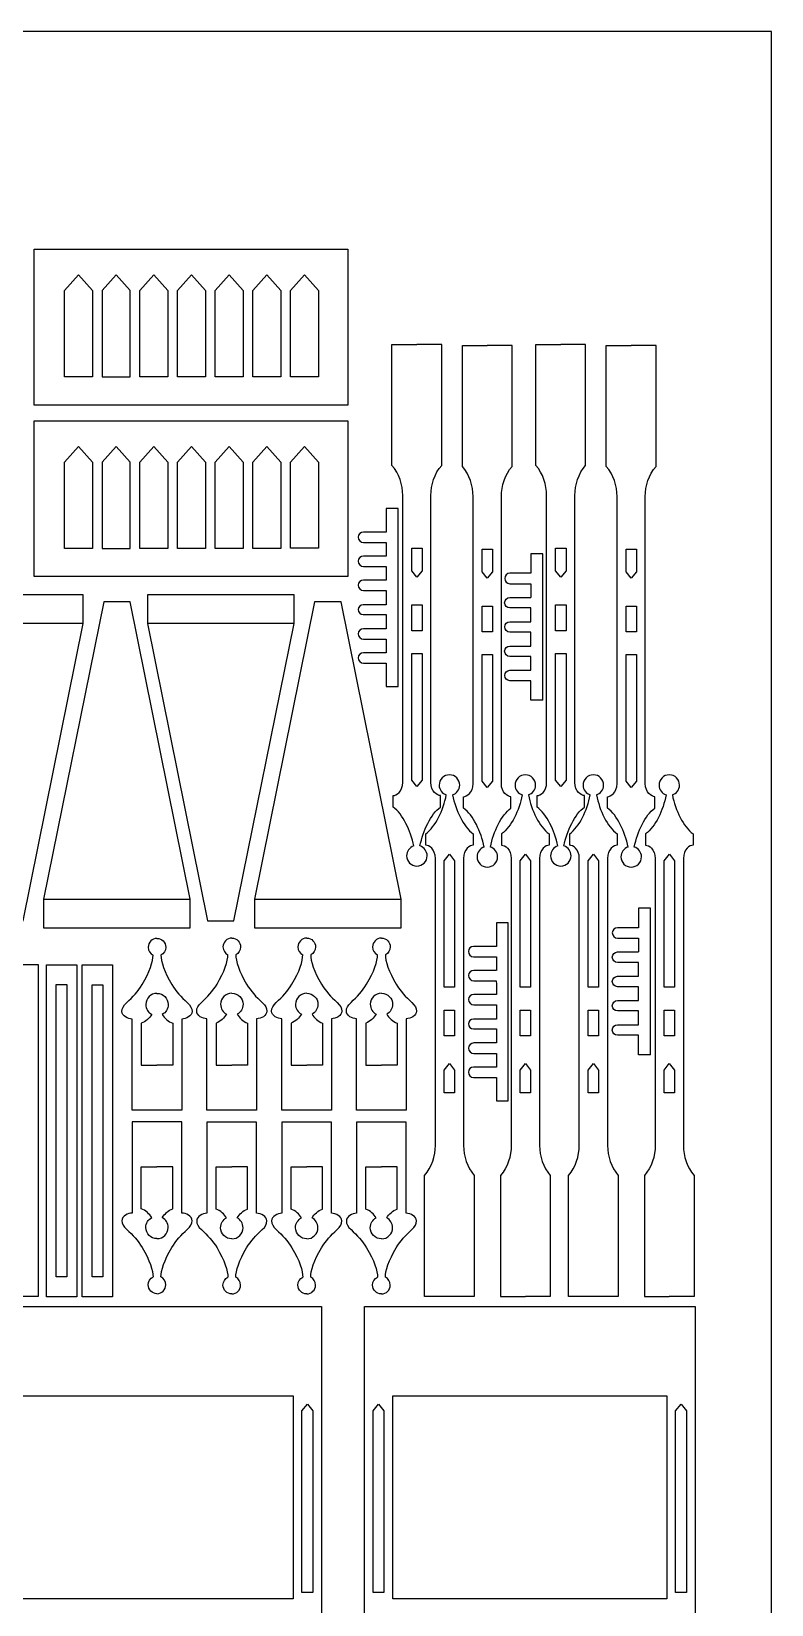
# Model space of a CAD drawing. Header units: millimetres. Extents: x 7299 to 9357, y 3662 to 5017.
# Drawn here: x 7798 to 8141, y 4289 to 5017 of the extents above; entities that cross this region are included whole.
import ezdxf

# ---------------------------------------------------------------- set-up
doc = ezdxf.new("R2010")
doc.units = ezdxf.units.MM
doc.layers.get('0').update_dxf_attribs({"linetype": 'CONTINUOUS'})

msp = doc.modelspace()

# ---------------------------------------------------------------- linework, layer by layer
for p, q in [((7822.31, 4743.13), (7754.47, 4743.13)), ((7919.89, 4743.13), (7852.05, 4743.13)), ((7804.03, 4615.62), (7871.88, 4615.62)), ((7901.62, 4615.62), (7969.46, 4615.62))]:
    msp.add_line(p, q)
at = {"color": 1, "linetype": 'Continuous'}
msp.add_lwpolyline([(8140.83, 5017.13), (7298.88, 5017.13), (7298.88, 3661.74), (8140.83, 3661.74)], close=True, dxfattribs=at)
for points in [[(7944.77, 4916.39), (7944.77, 4844.22), (7799.7, 4844.22), (7799.7, 4916.39)], [(7820.15, 4904.44), (7826.6, 4897.24), (7826.6, 4857.29), (7813.7, 4857.29), (7813.7, 4897.24)], [(7837.57, 4904.44), (7831.13, 4897.24), (7831.13, 4857.29), (7844.02, 4857.29), (7844.02, 4897.24)], [(7855, 4904.44), (7861.45, 4897.24), (7861.45, 4857.29), (7848.55, 4857.29), (7848.55, 4897.24)], [(7872.42, 4904.44), (7878.87, 4897.24), (7878.87, 4857.29), (7865.97, 4857.29), (7865.97, 4897.24)], [(7889.85, 4904.44), (7896.29, 4897.24), (7896.29, 4857.29), (7883.4, 4857.29), (7883.4, 4897.24)], [(7907.27, 4904.44), (7913.72, 4897.24), (7913.72, 4857.29), (7900.82, 4857.29), (7900.82, 4897.24)], [(7924.69, 4904.46), (7931.14, 4897.26), (7931.14, 4857.31), (7918.24, 4857.31), (7918.24, 4897.26)], [(7944.77, 4837.02), (7944.77, 4764.86), (7799.7, 4764.86), (7799.7, 4837.02)], [(7820.15, 4825.07), (7826.6, 4817.87), (7826.6, 4777.93), (7813.7, 4777.93), (7813.7, 4817.87)], [(7837.57, 4825.07), (7831.13, 4817.87), (7831.13, 4777.93), (7844.02, 4777.93), (7844.02, 4817.87)], [(7855, 4825.07), (7861.45, 4817.87), (7861.45, 4777.93), (7848.55, 4777.93), (7848.55, 4817.87)], [(7872.42, 4825.07), (7878.87, 4817.87), (7878.87, 4777.93), (7865.97, 4777.93), (7865.97, 4817.87)], [(7889.85, 4825.07), (7896.29, 4817.87), (7896.29, 4777.93), (7883.4, 4777.93), (7883.4, 4817.87)], [(7907.27, 4825.07), (7913.72, 4817.87), (7913.72, 4777.93), (7900.82, 4777.93), (7900.82, 4817.87)], [(7924.69, 4825.09), (7931.14, 4817.89), (7931.14, 4777.95), (7918.24, 4777.95), (7918.24, 4817.89)], [(7974.32, 4767.57), (7974.32, 4778.05), (7979.14, 4778.05), (7979.14, 4767.55), (7976.73, 4764.55)], [(8006.9, 4767.09), (8006.9, 4777.56), (8011.71, 4777.56), (8011.71, 4767.07), (8009.3, 4764.07)], [(8040.92, 4767.57), (8040.92, 4778.05), (8045.74, 4778.05), (8045.74, 4767.55), (8043.33, 4764.55)], [(8073.5, 4767.09), (8073.5, 4777.56), (8078.32, 4777.56), (8078.32, 4767.07), (8075.91, 4764.07)], [(7754.47, 4756.48), (7754.47, 4743.13), (7782.27, 4605.55), (7788.39, 4605.55), (7794.51, 4605.55), (7822.31, 4743.13), (7822.31, 4756.48)], [(7852.05, 4756.48), (7852.05, 4743.13), (7879.85, 4605.55), (7885.97, 4605.55), (7892.09, 4605.55), (7919.89, 4743.13), (7919.89, 4756.48)], [(7871.88, 4602.27), (7871.88, 4615.62), (7844.08, 4753.2), (7837.96, 4753.2), (7831.84, 4753.2), (7804.03, 4615.62), (7804.03, 4602.27)], [(7969.46, 4602.27), (7969.46, 4615.62), (7941.66, 4753.2), (7935.54, 4753.2), (7929.42, 4753.2), (7901.62, 4615.62), (7901.62, 4602.27)], [(7974.32, 4739.8), (7974.32, 4751.73), (7979.14, 4751.73), (7979.14, 4739.8)], [(8006.9, 4739.32), (8006.9, 4751.24), (8011.71, 4751.24), (8011.71, 4739.32)], [(8040.92, 4739.8), (8040.92, 4751.73), (8045.74, 4751.73), (8045.74, 4739.8)], [(8073.5, 4739.32), (8073.5, 4751.24), (8078.32, 4751.24), (8078.32, 4739.32)], [(7974.32, 4670.71), (7974.32, 4729.23), (7979.14, 4729.23), (7979.14, 4670.68), (7976.7, 4667.68)], [(8006.9, 4670.22), (8006.9, 4728.74), (8011.71, 4728.74), (8011.71, 4670.2), (8009.28, 4667.2)], [(8040.92, 4670.71), (8040.92, 4729.23), (8045.74, 4729.23), (8045.74, 4670.68), (8043.3, 4667.68)], [(8073.5, 4670.22), (8073.5, 4728.74), (8078.32, 4728.74), (8078.32, 4670.2), (8075.88, 4667.2)], [(7994.19, 4633.35), (7994.19, 4574.83), (7989.38, 4574.83), (7989.38, 4633.38), (7991.81, 4636.38)], [(8029.32, 4633.35), (8029.32, 4574.83), (8024.5, 4574.83), (8024.5, 4633.38), (8026.93, 4636.38)], [(8060.8, 4633.35), (8060.8, 4574.83), (8055.98, 4574.83), (8055.98, 4633.38), (8058.41, 4636.38)], [(8095.92, 4633.35), (8095.92, 4574.83), (8091.1, 4574.83), (8091.1, 4633.38), (8093.54, 4636.38)], [(7801.54, 4585.3), (7801.54, 4431.67), (7787.49, 4431.67), (7787.49, 4585.3)], [(7819.38, 4585.27), (7819.38, 4431.64), (7805.33, 4431.64), (7805.33, 4585.27)], [(7835.95, 4585.25), (7835.95, 4431.62), (7821.9, 4431.62), (7821.9, 4585.25)], [(7814.81, 4576.04), (7814.81, 4440.87), (7809.89, 4440.87), (7809.89, 4576.04)], [(7831.38, 4576.02), (7831.38, 4440.85), (7826.47, 4440.85), (7826.47, 4576.02)], [(7994.19, 4564.26), (7994.19, 4552.33), (7989.38, 4552.33), (7989.38, 4564.26)], [(8029.32, 4564.26), (8029.32, 4552.33), (8024.5, 4552.33), (8024.5, 4564.26)], [(8060.8, 4564.26), (8060.8, 4552.33), (8055.98, 4552.33), (8055.98, 4564.26)], [(8095.92, 4564.26), (8095.92, 4552.33), (8091.1, 4552.33), (8091.1, 4564.26)], [(7994.19, 4536.49), (7994.19, 4526.01), (7989.38, 4526.01), (7989.38, 4536.51), (7991.78, 4539.51)], [(8029.32, 4536.49), (8029.32, 4526.01), (8024.5, 4526.01), (8024.5, 4536.51), (8026.91, 4539.51)], [(8060.8, 4536.49), (8060.8, 4526.01), (8055.98, 4526.01), (8055.98, 4536.51), (8058.39, 4539.51)], [(8095.92, 4536.49), (8095.92, 4526.01), (8091.1, 4526.01), (8091.1, 4536.51), (8093.51, 4539.51)], [(7928.52, 4378.89), (7928.52, 4294.79), (7923.55, 4294.79), (7923.55, 4378.88), (7926.04, 4381.92)], [(7961.51, 4378.89), (7961.51, 4294.79), (7956.55, 4294.79), (7956.55, 4378.88), (7959.03, 4381.92)], [(8101.42, 4378.89), (8101.42, 4294.79), (8096.46, 4294.79), (8096.46, 4378.88), (8098.94, 4381.92)]]:
    msp.add_lwpolyline(points, close=True)
for points in [[(7951.98, 4724.81), (7962.49, 4724.81), (7962.49, 4713.97), (7968.01, 4713.97), (7968.01, 4755.15), (7968.01, 4796.32), (7962.49, 4796.32), (7962.49, 4785.48), (7951.98, 4785.48)], [(8003, 4533.09), (8013.51, 4533.09), (8013.51, 4522.25), (8019.03, 4522.25), (8019.03, 4563.43), (8019.03, 4604.6), (8013.51, 4604.6), (8013.51, 4593.76), (8003, 4593.76)], [(7919.5, 4291.82), (7792.66, 4291.81), (7792.66, 4385.73), (7919.5, 4385.72), (7919.5, 4291.82)], [(8092.41, 4291.82), (7965.56, 4291.81), (7965.56, 4385.73), (8092.41, 4385.72), (8092.41, 4291.82)]]:
    msp.add_lwpolyline(points)
for points, knots in [([(7975.29, 4640.2), (7973.86, 4647.43), (7970.26, 4654.91), (7965.72, 4658.23), (7965.72, 4659.98), (7965.72, 4661.73), (7965.72, 4663.49), (7967.17, 4663.49), (7970.17, 4665.3), (7970.17, 4669.64), (7970.17, 4713.92), (7970.17, 4758.19), (7970.17, 4802.46), (7970.17, 4807.27), (7968.53, 4812.65), (7965.2, 4816.27), (7965.2, 4834.94), (7965.2, 4853.61), (7965.2, 4872.28), (7972.7, 4872.28), (7976.73, 4872.28), (7976.73, 4872.28)], [0, 0, 0, 0, 1, 1, 1, 2, 2, 2, 3, 3, 3, 4, 4, 4, 5, 5, 5, 6, 6, 6, 7, 7, 7, 7]), ([(7978.16, 4640.2), (7979.6, 4647.43), (7983.14, 4654.91), (7987.69, 4658.23), (7987.69, 4659.98), (7987.69, 4661.73), (7987.69, 4663.49), (7986.23, 4663.49), (7983.23, 4665.3), (7983.23, 4669.64), (7983.23, 4713.92), (7983.23, 4758.19), (7983.23, 4802.46), (7983.23, 4807.1), (7984.89, 4812.72), (7988.2, 4816.28), (7988.2, 4834.95), (7988.2, 4853.62), (7988.2, 4872.28), (7980.7, 4872.28), (7976.73, 4872.28), (7976.73, 4872.28)], [0, 0, 0, 0, 1, 1, 1, 2, 2, 2, 3, 3, 3, 4, 4, 4, 5, 5, 5, 6, 6, 6, 7, 7, 7, 7]), ([(8007.87, 4639.71), (8006.43, 4646.95), (8002.84, 4654.43), (7998.29, 4657.74), (7998.29, 4659.5), (7998.29, 4661.25), (7998.29, 4663), (7999.75, 4663), (8002.74, 4664.82), (8002.74, 4669.16), (8002.74, 4713.43), (8002.74, 4757.7), (8002.74, 4801.97), (8002.74, 4806.78), (8001.1, 4812.17), (7997.78, 4815.78), (7997.78, 4834.45), (7997.78, 4853.12), (7997.78, 4871.8), (8005.28, 4871.8), (8009.3, 4871.8), (8009.3, 4871.8)], [0, 0, 0, 0, 1, 1, 1, 2, 2, 2, 3, 3, 3, 4, 4, 4, 5, 5, 5, 6, 6, 6, 7, 7, 7, 7]), ([(8010.74, 4639.71), (8012.18, 4646.95), (8015.72, 4654.43), (8020.26, 4657.74), (8020.26, 4659.5), (8020.26, 4661.25), (8020.26, 4663), (8018.81, 4663), (8015.81, 4664.82), (8015.81, 4669.16), (8015.81, 4713.43), (8015.81, 4757.7), (8015.81, 4801.97), (8015.81, 4806.61), (8017.47, 4812.23), (8020.77, 4815.8), (8020.78, 4834.46), (8020.78, 4853.13), (8020.78, 4871.8), (8013.28, 4871.8), (8009.3, 4871.8), (8009.3, 4871.8)], [0, 0, 0, 0, 1, 1, 1, 2, 2, 2, 3, 3, 3, 4, 4, 4, 5, 5, 5, 6, 6, 6, 7, 7, 7, 7]), ([(8041.89, 4640.2), (8040.46, 4647.43), (8036.86, 4654.91), (8032.32, 4658.23), (8032.32, 4659.98), (8032.32, 4661.73), (8032.32, 4663.49), (8033.77, 4663.49), (8036.77, 4665.3), (8036.77, 4669.64), (8036.77, 4713.92), (8036.77, 4758.19), (8036.77, 4802.46), (8036.77, 4807.27), (8035.13, 4812.65), (8031.8, 4816.27), (8031.8, 4834.94), (8031.8, 4853.61), (8031.8, 4872.28), (8039.3, 4872.28), (8043.33, 4872.28), (8043.33, 4872.28)], [0, 0, 0, 0, 1, 1, 1, 2, 2, 2, 3, 3, 3, 4, 4, 4, 5, 5, 5, 6, 6, 6, 7, 7, 7, 7]), ([(8044.77, 4640.2), (8046.2, 4647.43), (8049.74, 4654.91), (8054.29, 4658.23), (8054.29, 4659.98), (8054.29, 4661.73), (8054.29, 4663.49), (8052.83, 4663.49), (8049.83, 4665.3), (8049.83, 4669.64), (8049.83, 4713.92), (8049.83, 4758.19), (8049.83, 4802.46), (8049.83, 4807.1), (8051.49, 4812.72), (8054.8, 4816.28), (8054.8, 4834.95), (8054.8, 4853.62), (8054.8, 4872.28), (8047.3, 4872.28), (8043.33, 4872.28), (8043.33, 4872.28)], [0, 0, 0, 0, 1, 1, 1, 2, 2, 2, 3, 3, 3, 4, 4, 4, 5, 5, 5, 6, 6, 6, 7, 7, 7, 7]), ([(8074.47, 4639.71), (8073.03, 4646.95), (8069.44, 4654.43), (8064.89, 4657.74), (8064.89, 4659.5), (8064.89, 4661.25), (8064.89, 4663), (8066.35, 4663), (8069.35, 4664.82), (8069.35, 4669.16), (8069.35, 4713.43), (8069.35, 4757.7), (8069.34, 4801.97), (8069.35, 4806.78), (8067.7, 4812.17), (8064.38, 4815.78), (8064.38, 4834.45), (8064.38, 4853.12), (8064.38, 4871.8), (8071.88, 4871.8), (8075.91, 4871.8), (8075.91, 4871.8)], [0, 0, 0, 0, 1, 1, 1, 2, 2, 2, 3, 3, 3, 4, 4, 4, 5, 5, 5, 6, 6, 6, 7, 7, 7, 7]), ([(8077.34, 4639.71), (8078.78, 4646.95), (8082.32, 4654.43), (8086.86, 4657.74), (8086.86, 4659.5), (8086.86, 4661.25), (8086.86, 4663), (8085.41, 4663), (8082.41, 4664.82), (8082.41, 4669.16), (8082.41, 4713.43), (8082.41, 4757.7), (8082.41, 4801.97), (8082.41, 4806.61), (8084.07, 4812.23), (8087.38, 4815.8), (8087.38, 4834.46), (8087.38, 4853.13), (8087.38, 4871.8), (8079.88, 4871.8), (8075.91, 4871.8), (8075.91, 4871.8)], [0, 0, 0, 0, 1, 1, 1, 2, 2, 2, 3, 3, 3, 4, 4, 4, 5, 5, 5, 6, 6, 6, 7, 7, 7, 7]), ([(7951.98, 4785.48), (7950.64, 4785.48), (7949.56, 4784.4), (7949.56, 4783.06), (7949.56, 4781.73), (7950.64, 4780.64), (7951.98, 4780.64), (7955.48, 4780.64), (7958.98, 4780.64), (7962.49, 4780.64), (7962.49, 4778.55), (7962.49, 4776.46), (7962.49, 4774.37)], [0, 0, 0, 0, 1, 1, 1, 2, 2, 2, 3, 3, 3, 4, 4, 4, 4]), ([(8034.98, 4707.63), (8034.98, 4730.24), (8034.98, 4752.86), (8034.98, 4775.47), (8033.14, 4775.47), (8031.3, 4775.47), (8029.46, 4775.47), (8029.46, 4772.46), (8029.46, 4769.44), (8029.46, 4766.43), (8026.23, 4766.43), (8023, 4766.43), (8019.77, 4766.43), (8018.43, 4766.43), (8017.35, 4765.34), (8017.35, 4764.01), (8017.35, 4762.67), (8018.43, 4761.59), (8019.77, 4761.59), (8023, 4761.59), (8026.23, 4761.59), (8029.46, 4761.59), (8029.46, 4759.46), (8029.46, 4757.33), (8029.46, 4755.2)], [0, 0, 0, 0, 1, 1, 1, 2, 2, 2, 3, 3, 3, 4, 4, 4, 5, 5, 5, 6, 6, 6, 7, 7, 7, 8, 8, 8, 8]), ([(7962.47, 4774.37), (7958.99, 4774.37), (7955.51, 4774.37), (7952.03, 4774.37), (7950.7, 4774.37), (7949.56, 4773.29), (7949.56, 4771.95), (7949.56, 4770.62), (7950.7, 4769.54), (7952.03, 4769.54), (7955.51, 4769.54), (7958.99, 4769.54), (7962.47, 4769.54), (7962.47, 4767.45), (7962.48, 4765.36), (7962.49, 4763.27), (7959, 4763.27), (7955.52, 4763.27), (7952.04, 4763.27), (7950.7, 4763.27), (7949.56, 4762.18), (7949.56, 4760.85), (7949.56, 4759.51), (7950.7, 4758.43), (7952.04, 4758.43), (7955.52, 4758.43), (7959, 4758.43), (7962.49, 4758.43), (7962.49, 4756.24), (7962.49, 4754.05), (7962.49, 4751.86), (7958.96, 4751.86), (7955.43, 4751.86), (7951.9, 4751.86), (7950.64, 4751.86), (7949.56, 4750.84), (7949.56, 4749.57), (7949.56, 4748.31), (7950.64, 4747.28), (7951.9, 4747.28), (7955.43, 4747.28), (7958.96, 4747.28), (7962.49, 4747.28), (7962.49, 4745.11), (7962.49, 4742.93), (7962.49, 4740.76), (7959, 4740.76), (7955.52, 4740.76), (7952.04, 4740.76), (7950.7, 4740.76), (7949.56, 4739.67), (7949.56, 4738.34), (7949.56, 4737), (7950.7, 4735.92), (7952.04, 4735.92), (7955.52, 4735.92), (7959.01, 4735.92), (7962.49, 4735.92), (7962.49, 4733.83), (7962.49, 4731.74), (7962.49, 4729.65), (7958.98, 4729.65), (7955.48, 4729.65), (7951.98, 4729.65), (7950.64, 4729.65), (7949.56, 4728.57), (7949.56, 4727.23), (7949.56, 4725.9), (7950.64, 4724.81), (7951.98, 4724.81)], [0, 0, 0, 0, 1, 1, 1, 2, 2, 2, 3, 3, 3, 4, 4, 4, 5, 5, 5, 6, 6, 6, 7, 7, 7, 8, 8, 8, 9, 9, 9, 10, 10, 10, 11, 11, 11, 12, 12, 12, 13, 13, 13, 14, 14, 14, 15, 15, 15, 16, 16, 16, 17, 17, 17, 18, 18, 18, 19, 19, 19, 20, 20, 20, 21, 21, 21, 22, 22, 22, 23, 23, 23, 23]), ([(8029.45, 4750.36), (8026.22, 4750.36), (8022.99, 4750.36), (8019.76, 4750.36), (8018.43, 4750.36), (8017.34, 4751.45), (8017.34, 4752.78), (8017.34, 4754.12), (8018.43, 4755.2), (8019.76, 4755.2), (8022.99, 4755.2), (8026.22, 4755.2), (8029.45, 4755.2)], [0, 0, 0, 0, 1, 1, 1, 2, 2, 2, 3, 3, 3, 4, 4, 4, 4]), ([(8029.46, 4732.74), (8029.46, 4734.88), (8029.46, 4737.01), (8029.46, 4739.14), (8026.23, 4739.14), (8023, 4739.14), (8019.77, 4739.14), (8018.43, 4739.14), (8017.35, 4740.22), (8017.35, 4741.56), (8017.35, 4742.89), (8018.43, 4743.98), (8019.77, 4743.98), (8023, 4743.98), (8026.23, 4743.98), (8029.46, 4743.98), (8029.46, 4746.1), (8029.46, 4748.23), (8029.46, 4750.36)], [0, 0, 0, 0, 1, 1, 1, 2, 2, 2, 3, 3, 3, 4, 4, 4, 5, 5, 5, 6, 6, 6, 6]), ([(8029.42, 4727.91), (8026.19, 4727.91), (8022.96, 4727.91), (8019.73, 4727.91), (8018.4, 4727.91), (8017.32, 4728.99), (8017.32, 4730.33), (8017.32, 4731.66), (8018.4, 4732.74), (8019.73, 4732.74), (8022.96, 4732.74), (8026.19, 4732.74), (8029.42, 4732.74)], [0, 0, 0, 0, 1, 1, 1, 2, 2, 2, 3, 3, 3, 4, 4, 4, 4]), ([(8034.98, 4707.63), (8033.14, 4707.63), (8031.3, 4707.63), (8029.46, 4707.63), (8029.46, 4710.64), (8029.46, 4713.66), (8029.46, 4716.68), (8026.23, 4716.68), (8023, 4716.68), (8019.77, 4716.68), (8018.43, 4716.68), (8017.35, 4717.76), (8017.35, 4719.09), (8017.35, 4720.43), (8018.43, 4721.51), (8019.77, 4721.51), (8023, 4721.51), (8026.23, 4721.51), (8029.46, 4721.51), (8029.46, 4723.64), (8029.46, 4725.78), (8029.46, 4727.91)], [0, 0, 0, 0, 1, 1, 1, 2, 2, 2, 3, 3, 3, 4, 4, 4, 5, 5, 5, 6, 6, 6, 7, 7, 7, 7]), ([(7993.22, 4663.86), (7995.14, 4664.47), (7996.53, 4666.27), (7996.53, 4668.39), (7996.53, 4671.01), (7994.41, 4673.14), (7991.78, 4673.14), (7989.16, 4673.14), (7987.04, 4671.01), (7987.04, 4668.39), (7987.04, 4666.27), (7988.43, 4664.47), (7990.35, 4663.86)], [0, 0, 0, 0, 1, 1, 1, 2, 2, 2, 3, 3, 3, 4, 4, 4, 4]), ([(8028.34, 4663.86), (8030.26, 4664.47), (8031.65, 4666.27), (8031.65, 4668.39), (8031.65, 4671.01), (8029.53, 4673.14), (8026.91, 4673.14), (8024.28, 4673.14), (8022.16, 4671.01), (8022.16, 4668.39), (8022.16, 4666.27), (8023.55, 4664.47), (8025.47, 4663.86)], [0, 0, 0, 0, 1, 1, 1, 2, 2, 2, 3, 3, 3, 4, 4, 4, 4]), ([(8059.82, 4663.86), (8061.74, 4664.47), (8063.13, 4666.27), (8063.13, 4668.39), (8063.13, 4671.01), (8061.01, 4673.14), (8058.39, 4673.14), (8055.76, 4673.14), (8053.64, 4671.01), (8053.64, 4668.39), (8053.64, 4666.27), (8055.03, 4664.47), (8056.95, 4663.86)], [0, 0, 0, 0, 1, 1, 1, 2, 2, 2, 3, 3, 3, 4, 4, 4, 4]), ([(8094.94, 4663.86), (8096.86, 4664.47), (8098.26, 4666.27), (8098.26, 4668.39), (8098.26, 4671.01), (8096.13, 4673.14), (8093.51, 4673.14), (8090.89, 4673.14), (8088.76, 4671.01), (8088.76, 4668.39), (8088.76, 4666.27), (8090.15, 4664.47), (8092.07, 4663.86)], [0, 0, 0, 0, 1, 1, 1, 2, 2, 2, 3, 3, 3, 4, 4, 4, 4]), ([(7993.22, 4663.86), (7994.66, 4656.63), (7998.25, 4649.15), (8002.8, 4645.83), (8002.8, 4644.08), (8002.8, 4642.33), (8002.8, 4640.57), (8001.34, 4640.57), (7998.34, 4638.76), (7998.34, 4634.42), (7998.35, 4590.14), (7998.35, 4545.87), (7998.35, 4501.6), (7998.34, 4496.79), (7999.99, 4491.41), (8003.31, 4487.79), (8003.31, 4469.12), (8003.31, 4450.45), (8003.31, 4431.78), (7995.81, 4431.78), (7991.78, 4431.78), (7991.78, 4431.78), (7991.78, 4431.78), (7987.81, 4431.78), (7980.31, 4431.78), (7980.31, 4450.44), (7980.31, 4469.11), (7980.32, 4487.78), (7983.62, 4491.34), (7985.28, 4496.96), (7985.28, 4501.6), (7985.28, 4545.87), (7985.28, 4590.14), (7985.28, 4634.42), (7985.28, 4638.76), (7982.28, 4640.57), (7980.83, 4640.57), (7980.83, 4642.33), (7980.83, 4644.08), (7980.83, 4645.83), (7985.37, 4649.15), (7988.91, 4656.63), (7990.35, 4663.86)], [0, 0, 0, 0, 1, 1, 1, 2, 2, 2, 3, 3, 3, 4, 4, 4, 5, 5, 5, 6, 6, 6, 7, 7, 7, 8, 8, 8, 9, 9, 9, 10, 10, 10, 11, 11, 11, 12, 12, 12, 13, 13, 13, 14, 14, 14, 14]), ([(8025.47, 4663.86), (8024.03, 4656.63), (8020.5, 4649.15), (8015.95, 4645.83), (8015.95, 4644.08), (8015.95, 4642.33), (8015.95, 4640.57), (8017.4, 4640.57), (8020.4, 4638.76), (8020.4, 4634.42), (8020.4, 4590.14), (8020.4, 4545.87), (8020.4, 4501.6), (8020.4, 4496.96), (8018.74, 4491.34), (8015.44, 4487.78), (8015.44, 4469.11), (8015.43, 4450.44), (8015.43, 4431.78), (8022.93, 4431.78), (8026.91, 4431.78), (8026.91, 4431.78)], [0, 0, 0, 0, 1, 1, 1, 2, 2, 2, 3, 3, 3, 4, 4, 4, 5, 5, 5, 6, 6, 6, 7, 7, 7, 7]), ([(8028.34, 4663.86), (8029.78, 4656.63), (8033.37, 4649.15), (8037.92, 4645.83), (8037.92, 4644.08), (8037.92, 4642.33), (8037.92, 4640.57), (8036.47, 4640.57), (8033.47, 4638.76), (8033.47, 4634.42), (8033.47, 4590.14), (8033.47, 4545.87), (8033.47, 4501.6), (8033.47, 4496.79), (8035.11, 4491.41), (8038.43, 4487.79), (8038.43, 4469.12), (8038.43, 4450.45), (8038.43, 4431.78), (8030.94, 4431.78), (8026.91, 4431.78), (8026.91, 4431.78)], [0, 0, 0, 0, 1, 1, 1, 2, 2, 2, 3, 3, 3, 4, 4, 4, 5, 5, 5, 6, 6, 6, 7, 7, 7, 7]), ([(8059.82, 4663.86), (8061.26, 4656.63), (8064.85, 4649.15), (8069.4, 4645.83), (8069.4, 4644.08), (8069.4, 4642.33), (8069.4, 4640.57), (8067.95, 4640.57), (8064.95, 4638.76), (8064.95, 4634.42), (8064.95, 4590.14), (8064.95, 4545.87), (8064.95, 4501.6), (8064.95, 4496.79), (8066.59, 4491.41), (8069.91, 4487.79), (8069.91, 4469.12), (8069.91, 4450.45), (8069.91, 4431.78), (8062.42, 4431.78), (8058.39, 4431.78), (8058.39, 4431.78), (8058.39, 4431.78), (8054.41, 4431.78), (8046.91, 4431.78), (8046.91, 4450.44), (8046.92, 4469.11), (8046.92, 4487.78), (8050.22, 4491.34), (8051.88, 4496.96), (8051.88, 4501.6), (8051.88, 4545.87), (8051.88, 4590.14), (8051.88, 4634.42), (8051.88, 4638.76), (8048.88, 4640.57), (8047.43, 4640.57), (8047.43, 4642.33), (8047.43, 4644.08), (8047.43, 4645.83), (8051.98, 4649.15), (8055.51, 4656.63), (8056.95, 4663.86)], [0, 0, 0, 0, 1, 1, 1, 2, 2, 2, 3, 3, 3, 4, 4, 4, 5, 5, 5, 6, 6, 6, 7, 7, 7, 8, 8, 8, 9, 9, 9, 10, 10, 10, 11, 11, 11, 12, 12, 12, 13, 13, 13, 14, 14, 14, 14]), ([(8092.07, 4663.86), (8090.64, 4656.63), (8087.1, 4649.15), (8082.55, 4645.83), (8082.55, 4644.08), (8082.55, 4642.33), (8082.55, 4640.57), (8084, 4640.57), (8087, 4638.76), (8087, 4634.42), (8087, 4590.14), (8087, 4545.87), (8087, 4501.6), (8087, 4496.96), (8085.34, 4491.34), (8082.04, 4487.78), (8082.04, 4469.11), (8082.04, 4450.44), (8082.04, 4431.78), (8089.53, 4431.78), (8093.51, 4431.78), (8093.51, 4431.78)], [0, 0, 0, 0, 1, 1, 1, 2, 2, 2, 3, 3, 3, 4, 4, 4, 5, 5, 5, 6, 6, 6, 7, 7, 7, 7]), ([(8094.94, 4663.86), (8096.38, 4656.63), (8099.97, 4649.15), (8104.52, 4645.83), (8104.52, 4644.08), (8104.52, 4642.33), (8104.52, 4640.57), (8103.07, 4640.57), (8100.07, 4638.76), (8100.07, 4634.42), (8100.07, 4590.14), (8100.07, 4545.87), (8100.07, 4501.6), (8100.07, 4496.79), (8101.71, 4491.41), (8105.03, 4487.79), (8105.03, 4469.12), (8105.03, 4450.45), (8105.03, 4431.78), (8097.54, 4431.78), (8093.51, 4431.78), (8093.51, 4431.78)], [0, 0, 0, 0, 1, 1, 1, 2, 2, 2, 3, 3, 3, 4, 4, 4, 5, 5, 5, 6, 6, 6, 7, 7, 7, 7]), ([(7975.29, 4640.2), (7973.37, 4639.59), (7971.98, 4637.79), (7971.98, 4635.67), (7971.98, 4633.05), (7974.11, 4630.92), (7976.73, 4630.92), (7979.35, 4630.92), (7981.48, 4633.05), (7981.48, 4635.67), (7981.48, 4637.79), (7980.09, 4639.59), (7978.17, 4640.2)], [0, 0, 0, 0, 1, 1, 1, 2, 2, 2, 3, 3, 3, 4, 4, 4, 4]), ([(8007.87, 4639.71), (8005.95, 4639.1), (8004.56, 4637.3), (8004.56, 4635.18), (8004.56, 4632.56), (8006.68, 4630.44), (8009.3, 4630.44), (8011.93, 4630.44), (8014.05, 4632.56), (8014.05, 4635.18), (8014.05, 4637.3), (8012.66, 4639.1), (8010.74, 4639.71)], [0, 0, 0, 0, 1, 1, 1, 2, 2, 2, 3, 3, 3, 4, 4, 4, 4]), ([(8041.89, 4640.2), (8039.97, 4639.59), (8038.58, 4637.79), (8038.58, 4635.67), (8038.58, 4633.05), (8040.71, 4630.92), (8043.33, 4630.92), (8045.95, 4630.92), (8048.08, 4633.05), (8048.08, 4635.67), (8048.08, 4637.79), (8046.69, 4639.59), (8044.77, 4640.2)], [0, 0, 0, 0, 1, 1, 1, 2, 2, 2, 3, 3, 3, 4, 4, 4, 4]), ([(8074.47, 4639.71), (8072.55, 4639.1), (8071.16, 4637.3), (8071.16, 4635.18), (8071.16, 4632.56), (8073.28, 4630.44), (8075.91, 4630.44), (8078.53, 4630.44), (8080.65, 4632.56), (8080.65, 4635.18), (8080.65, 4637.3), (8079.26, 4639.1), (8077.34, 4639.71)], [0, 0, 0, 0, 1, 1, 1, 2, 2, 2, 3, 3, 3, 4, 4, 4, 4]), ([(8084.79, 4543.57), (8084.79, 4566.19), (8084.79, 4588.8), (8084.79, 4611.42), (8082.95, 4611.42), (8081.11, 4611.42), (8079.27, 4611.42), (8079.27, 4608.4), (8079.27, 4605.39), (8079.27, 4602.37), (8076.04, 4602.37), (8072.81, 4602.37), (8069.58, 4602.37), (8068.25, 4602.37), (8067.16, 4601.29), (8067.16, 4599.96), (8067.16, 4598.62), (8068.25, 4597.54), (8069.58, 4597.54), (8072.81, 4597.54), (8076.04, 4597.54), (8079.27, 4597.54), (8079.27, 4595.41), (8079.27, 4593.28), (8079.27, 4591.15)], [0, 0, 0, 0, 1, 1, 1, 2, 2, 2, 3, 3, 3, 4, 4, 4, 5, 5, 5, 6, 6, 6, 7, 7, 7, 8, 8, 8, 8]), ([(7856.47, 4597.46), (7858.73, 4597.46), (7860.56, 4595.63), (7860.56, 4593.37), (7860.56, 4591.77), (7859.65, 4590.39), (7858.31, 4589.71), (7858.23, 4587.01), (7859.87, 4581.77), (7863.32, 4576.15), (7865.36, 4572.83), (7867.61, 4570.4), (7870.55, 4567.67), (7872.08, 4566.24), (7872.71, 4565.16), (7872.71, 4563.67), (7872.71, 4561.54), (7869.95, 4560.14), (7867.97, 4560.14), (7867.97, 4560.14), (7867.97, 4546.07), (7867.97, 4517.92), (7867.97, 4517.92), (7864.3, 4517.92), (7856.47, 4517.92), (7848.65, 4517.92), (7844.97, 4517.92), (7844.97, 4517.92), (7844.97, 4546.07), (7844.98, 4560.14), (7844.98, 4560.14), (7843, 4560.14), (7840.24, 4561.54), (7840.24, 4563.67), (7840.24, 4565.16), (7840.87, 4566.24), (7842.4, 4567.67), (7845.34, 4570.4), (7847.59, 4572.83), (7849.63, 4576.15), (7853.08, 4581.77), (7854.72, 4587.01), (7854.64, 4589.71)], [0, 0, 0, 0, 1, 1, 1, 2, 2, 2, 3, 3, 3, 4, 4, 4, 5, 5, 5, 6, 6, 6, 7, 7, 7, 8, 8, 8, 9, 9, 9, 10, 10, 10, 11, 11, 11, 12, 12, 12, 13, 13, 13, 14, 14, 14, 14]), ([(7856.47, 4597.46), (7854.22, 4597.46), (7852.39, 4595.63), (7852.39, 4593.37), (7852.39, 4591.77), (7853.3, 4590.39), (7854.64, 4589.71)], [0, 0, 0, 0, 1, 1, 1, 2, 2, 2, 2]), ([(7891.1, 4597.56), (7893.35, 4597.56), (7895.18, 4595.73), (7895.18, 4593.48), (7895.18, 4591.88), (7894.27, 4590.49), (7892.93, 4589.82), (7892.85, 4587.12), (7894.49, 4581.88), (7897.94, 4576.26), (7899.98, 4572.94), (7902.23, 4570.5), (7905.17, 4567.78), (7906.7, 4566.35), (7907.33, 4565.27), (7907.33, 4563.78), (7907.33, 4561.65), (7904.57, 4560.25), (7902.59, 4560.25), (7902.59, 4560.25), (7902.59, 4546.18), (7902.59, 4518.03), (7902.59, 4518.03), (7898.92, 4518.03), (7891.09, 4518.03), (7883.27, 4518.03), (7879.59, 4518.03), (7879.59, 4518.03), (7879.59, 4546.18), (7879.6, 4560.25), (7879.6, 4560.25), (7877.62, 4560.25), (7874.86, 4561.65), (7874.86, 4563.78), (7874.86, 4565.27), (7875.49, 4566.35), (7877.02, 4567.78), (7879.96, 4570.5), (7882.21, 4572.94), (7884.25, 4576.26), (7887.7, 4581.88), (7889.34, 4587.12), (7889.26, 4589.82)], [0, 0, 0, 0, 1, 1, 1, 2, 2, 2, 3, 3, 3, 4, 4, 4, 5, 5, 5, 6, 6, 6, 7, 7, 7, 8, 8, 8, 9, 9, 9, 10, 10, 10, 11, 11, 11, 12, 12, 12, 13, 13, 13, 14, 14, 14, 14]), ([(7891.09, 4597.56), (7888.84, 4597.56), (7887.01, 4595.73), (7887.01, 4593.48), (7887.01, 4591.88), (7887.92, 4590.49), (7889.26, 4589.82)], [0, 0, 0, 0, 1, 1, 1, 2, 2, 2, 2]), ([(7925.76, 4597.56), (7928.02, 4597.56), (7929.85, 4595.73), (7929.85, 4593.48), (7929.85, 4591.88), (7928.93, 4590.49), (7927.59, 4589.82), (7927.51, 4587.12), (7929.16, 4581.88), (7932.6, 4576.26), (7934.64, 4572.94), (7936.9, 4570.5), (7939.83, 4567.78), (7941.36, 4566.35), (7941.99, 4565.27), (7941.99, 4563.78), (7941.99, 4561.65), (7939.23, 4560.25), (7937.26, 4560.25), (7937.26, 4560.25), (7937.26, 4546.18), (7937.26, 4518.03), (7937.26, 4518.03), (7933.58, 4518.03), (7925.76, 4518.03), (7917.93, 4518.03), (7914.26, 4518.03), (7914.26, 4518.03), (7914.26, 4546.18), (7914.26, 4560.25), (7914.26, 4560.25), (7912.28, 4560.25), (7909.53, 4561.65), (7909.53, 4563.78), (7909.53, 4565.27), (7910.16, 4566.35), (7911.69, 4567.78), (7914.62, 4570.5), (7916.87, 4572.94), (7918.91, 4576.26), (7922.36, 4581.88), (7924, 4587.12), (7923.92, 4589.82)], [0, 0, 0, 0, 1, 1, 1, 2, 2, 2, 3, 3, 3, 4, 4, 4, 5, 5, 5, 6, 6, 6, 7, 7, 7, 8, 8, 8, 9, 9, 9, 10, 10, 10, 11, 11, 11, 12, 12, 12, 13, 13, 13, 14, 14, 14, 14]), ([(7925.76, 4597.56), (7923.5, 4597.56), (7921.67, 4595.73), (7921.67, 4593.48), (7921.67, 4591.88), (7922.59, 4590.49), (7923.92, 4589.82)], [0, 0, 0, 0, 1, 1, 1, 2, 2, 2, 2]), ([(7960.32, 4597.56), (7962.58, 4597.56), (7964.41, 4595.73), (7964.41, 4593.48), (7964.41, 4591.88), (7963.49, 4590.49), (7962.15, 4589.82), (7962.07, 4587.12), (7963.72, 4581.88), (7967.17, 4576.26), (7969.2, 4572.94), (7971.46, 4570.5), (7974.39, 4567.78), (7975.92, 4566.35), (7976.55, 4565.27), (7976.55, 4563.78), (7976.55, 4561.65), (7973.79, 4560.25), (7971.82, 4560.25), (7971.82, 4560.25), (7971.82, 4546.18), (7971.82, 4518.03), (7971.82, 4518.03), (7968.14, 4518.03), (7960.32, 4518.03), (7952.49, 4518.03), (7948.82, 4518.03), (7948.82, 4518.03), (7948.82, 4546.18), (7948.82, 4560.25), (7948.82, 4560.25), (7946.84, 4560.25), (7944.09, 4561.65), (7944.09, 4563.78), (7944.09, 4565.27), (7944.72, 4566.35), (7946.25, 4567.78), (7949.18, 4570.5), (7951.43, 4572.94), (7953.47, 4576.26), (7956.92, 4581.88), (7958.56, 4587.12), (7958.48, 4589.82)], [0, 0, 0, 0, 1, 1, 1, 2, 2, 2, 3, 3, 3, 4, 4, 4, 5, 5, 5, 6, 6, 6, 7, 7, 7, 8, 8, 8, 9, 9, 9, 10, 10, 10, 11, 11, 11, 12, 12, 12, 13, 13, 13, 14, 14, 14, 14]), ([(7960.32, 4597.56), (7958.06, 4597.56), (7956.23, 4595.73), (7956.23, 4593.48), (7956.23, 4591.88), (7957.15, 4590.49), (7958.49, 4589.82)], [0, 0, 0, 0, 1, 1, 1, 2, 2, 2, 2]), ([(8003, 4593.76), (8001.67, 4593.76), (8000.59, 4592.68), (8000.59, 4591.34), (8000.59, 4590.01), (8001.67, 4588.92), (8003, 4588.92), (8006.51, 4588.92), (8010.01, 4588.92), (8013.51, 4588.92), (8013.51, 4586.83), (8013.51, 4584.74), (8013.51, 4582.65)], [0, 0, 0, 0, 1, 1, 1, 2, 2, 2, 3, 3, 3, 4, 4, 4, 4]), ([(8079.26, 4586.31), (8076.03, 4586.31), (8072.8, 4586.31), (8069.57, 4586.31), (8068.24, 4586.31), (8067.16, 4587.39), (8067.16, 4588.73), (8067.16, 4590.06), (8068.24, 4591.15), (8069.57, 4591.15), (8072.8, 4591.15), (8076.03, 4591.15), (8079.26, 4591.15)], [0, 0, 0, 0, 1, 1, 1, 2, 2, 2, 3, 3, 3, 4, 4, 4, 4]), ([(8079.27, 4568.69), (8079.27, 4570.82), (8079.27, 4572.95), (8079.27, 4575.09), (8076.04, 4575.09), (8072.81, 4575.09), (8069.58, 4575.09), (8068.25, 4575.09), (8067.16, 4576.17), (8067.16, 4577.5), (8067.16, 4578.84), (8068.25, 4579.92), (8069.58, 4579.92), (8072.81, 4579.92), (8076.04, 4579.92), (8079.27, 4579.92), (8079.27, 4582.05), (8079.27, 4584.18), (8079.27, 4586.31)], [0, 0, 0, 0, 1, 1, 1, 2, 2, 2, 3, 3, 3, 4, 4, 4, 5, 5, 5, 6, 6, 6, 6]), ([(8013.49, 4582.65), (8010.02, 4582.65), (8006.54, 4582.65), (8003.06, 4582.65), (8001.72, 4582.65), (8000.59, 4581.57), (8000.59, 4580.23), (8000.59, 4578.9), (8001.72, 4577.82), (8003.06, 4577.82), (8006.54, 4577.82), (8010.02, 4577.82), (8013.49, 4577.82), (8013.5, 4575.73), (8013.51, 4573.64), (8013.51, 4571.55), (8010.03, 4571.55), (8006.54, 4571.55), (8003.06, 4571.55), (8001.72, 4571.55), (8000.59, 4570.46), (8000.59, 4569.13), (8000.59, 4567.79), (8001.72, 4566.71), (8003.06, 4566.71), (8006.54, 4566.71), (8010.03, 4566.71), (8013.51, 4566.71), (8013.51, 4564.52), (8013.51, 4562.33), (8013.51, 4560.14), (8009.98, 4560.14), (8006.45, 4560.14), (8002.93, 4560.14), (8001.66, 4560.14), (8000.59, 4559.12), (8000.59, 4557.85), (8000.59, 4556.59), (8001.66, 4555.56), (8002.93, 4555.56), (8006.45, 4555.56), (8009.98, 4555.56), (8013.51, 4555.56), (8013.51, 4553.39), (8013.51, 4551.21), (8013.51, 4549.04), (8010.03, 4549.04), (8006.55, 4549.04), (8003.06, 4549.04), (8001.73, 4549.04), (8000.59, 4547.95), (8000.59, 4546.62), (8000.59, 4545.28), (8001.73, 4544.2), (8003.06, 4544.2), (8006.55, 4544.2), (8010.03, 4544.2), (8013.52, 4544.2), (8013.52, 4542.11), (8013.51, 4540.02), (8013.51, 4537.93), (8010.01, 4537.93), (8006.5, 4537.93), (8003, 4537.93), (8001.67, 4537.93), (8000.58, 4536.85), (8000.58, 4535.51), (8000.58, 4534.18), (8001.67, 4533.09), (8003, 4533.09)], [0, 0, 0, 0, 1, 1, 1, 2, 2, 2, 3, 3, 3, 4, 4, 4, 5, 5, 5, 6, 6, 6, 7, 7, 7, 8, 8, 8, 9, 9, 9, 10, 10, 10, 11, 11, 11, 12, 12, 12, 13, 13, 13, 14, 14, 14, 15, 15, 15, 16, 16, 16, 17, 17, 17, 18, 18, 18, 19, 19, 19, 20, 20, 20, 21, 21, 21, 22, 22, 22, 23, 23, 23, 23]), ([(7856.47, 4571.99), (7853.62, 4571.99), (7851.3, 4569.68), (7851.3, 4566.82), (7851.3, 4564.85), (7852.4, 4563.13), (7854.03, 4562.26)], [0, 0, 0, 0, 1, 1, 1, 2, 2, 2, 2]), ([(7856.47, 4571.99), (7859.33, 4571.99), (7861.65, 4569.68), (7861.65, 4566.82), (7861.65, 4564.85), (7860.55, 4563.13), (7858.92, 4562.26)], [0, 0, 0, 0, 1, 1, 1, 2, 2, 2, 2]), ([(7891.09, 4572.1), (7888.24, 4572.1), (7885.92, 4569.78), (7885.92, 4566.93), (7885.92, 4564.96), (7887.02, 4563.24), (7888.65, 4562.37)], [0, 0, 0, 0, 1, 1, 1, 2, 2, 2, 2]), ([(7891.1, 4572.1), (7893.95, 4572.1), (7896.27, 4569.78), (7896.27, 4566.93), (7896.27, 4564.96), (7895.17, 4563.24), (7893.54, 4562.37)], [0, 0, 0, 0, 1, 1, 1, 2, 2, 2, 2]), ([(7925.76, 4572.1), (7922.9, 4572.1), (7920.58, 4569.78), (7920.58, 4566.93), (7920.58, 4564.96), (7921.69, 4563.24), (7923.31, 4562.37)], [0, 0, 0, 0, 1, 1, 1, 2, 2, 2, 2]), ([(7925.76, 4572.1), (7928.62, 4572.1), (7930.93, 4569.78), (7930.93, 4566.93), (7930.93, 4564.96), (7929.83, 4563.24), (7928.21, 4562.37)], [0, 0, 0, 0, 1, 1, 1, 2, 2, 2, 2]), ([(7960.32, 4572.1), (7957.46, 4572.1), (7955.15, 4569.78), (7955.15, 4566.93), (7955.15, 4564.96), (7956.25, 4563.24), (7957.87, 4562.37)], [0, 0, 0, 0, 1, 1, 1, 2, 2, 2, 2]), ([(7960.32, 4572.1), (7963.18, 4572.1), (7965.49, 4569.78), (7965.49, 4566.93), (7965.49, 4564.96), (7964.39, 4563.24), (7962.77, 4562.37)], [0, 0, 0, 0, 1, 1, 1, 2, 2, 2, 2]), ([(8079.23, 4563.85), (8076, 4563.85), (8072.77, 4563.85), (8069.55, 4563.85), (8068.21, 4563.85), (8067.13, 4564.94), (8067.13, 4566.27), (8067.13, 4567.61), (8068.21, 4568.69), (8069.55, 4568.69), (8072.77, 4568.69), (8076, 4568.69), (8079.23, 4568.69)], [0, 0, 0, 0, 1, 1, 1, 2, 2, 2, 3, 3, 3, 4, 4, 4, 4]), ([(7854.02, 4562.27), (7853.02, 4560.63), (7851.27, 4558.87), (7849.2, 4558.16), (7849.2, 4551.68), (7849.2, 4545.2), (7849.2, 4538.71), (7851.63, 4538.71), (7854.05, 4538.71), (7856.47, 4538.71)], [0, 0, 0, 0, 1, 1, 1, 2, 2, 2, 3, 3, 3, 3]), ([(7858.93, 4562.27), (7859.93, 4560.63), (7861.68, 4558.87), (7863.75, 4558.16), (7863.75, 4551.68), (7863.75, 4545.2), (7863.75, 4538.71), (7861.32, 4538.71), (7858.9, 4538.71), (7856.47, 4538.71)], [0, 0, 0, 0, 1, 1, 1, 2, 2, 2, 3, 3, 3, 3]), ([(7888.64, 4562.37), (7887.64, 4560.73), (7885.89, 4558.98), (7883.82, 4558.26), (7883.82, 4551.78), (7883.82, 4545.3), (7883.82, 4538.82), (7886.25, 4538.82), (7888.67, 4538.82), (7891.09, 4538.82)], [0, 0, 0, 0, 1, 1, 1, 2, 2, 2, 3, 3, 3, 3]), ([(7893.55, 4562.37), (7894.55, 4560.73), (7896.3, 4558.98), (7898.37, 4558.26), (7898.37, 4551.78), (7898.37, 4545.3), (7898.37, 4538.82), (7895.94, 4538.82), (7893.52, 4538.82), (7891.1, 4538.82)], [0, 0, 0, 0, 1, 1, 1, 2, 2, 2, 3, 3, 3, 3]), ([(7923.3, 4562.37), (7922.3, 4560.73), (7920.55, 4558.98), (7918.49, 4558.26), (7918.49, 4551.78), (7918.49, 4545.3), (7918.49, 4538.82), (7920.91, 4538.82), (7923.33, 4538.82), (7925.76, 4538.82)], [0, 0, 0, 0, 1, 1, 1, 2, 2, 2, 3, 3, 3, 3]), ([(7928.22, 4562.37), (7929.21, 4560.73), (7930.97, 4558.98), (7933.03, 4558.26), (7933.03, 4551.78), (7933.03, 4545.3), (7933.03, 4538.82), (7930.61, 4538.82), (7928.18, 4538.82), (7925.76, 4538.82)], [0, 0, 0, 0, 1, 1, 1, 2, 2, 2, 3, 3, 3, 3]), ([(7957.86, 4562.37), (7956.87, 4560.73), (7955.11, 4558.98), (7953.05, 4558.26), (7953.05, 4551.78), (7953.05, 4545.3), (7953.05, 4538.82), (7955.47, 4538.82), (7957.9, 4538.82), (7960.32, 4538.82)], [0, 0, 0, 0, 1, 1, 1, 2, 2, 2, 3, 3, 3, 3]), ([(7962.78, 4562.37), (7963.77, 4560.73), (7965.53, 4558.98), (7967.59, 4558.26), (7967.59, 4551.78), (7967.59, 4545.3), (7967.59, 4538.82), (7965.17, 4538.82), (7962.74, 4538.82), (7960.32, 4538.82)], [0, 0, 0, 0, 1, 1, 1, 2, 2, 2, 3, 3, 3, 3]), ([(8084.79, 4543.57), (8082.95, 4543.57), (8081.11, 4543.57), (8079.27, 4543.57), (8079.27, 4546.59), (8079.27, 4549.61), (8079.27, 4552.62), (8076.04, 4552.62), (8072.81, 4552.62), (8069.58, 4552.62), (8068.25, 4552.62), (8067.16, 4553.7), (8067.16, 4555.04), (8067.16, 4556.38), (8068.25, 4557.46), (8069.58, 4557.46), (8072.81, 4557.46), (8076.04, 4557.46), (8079.27, 4557.46), (8079.27, 4559.59), (8079.27, 4561.72), (8079.27, 4563.85)], [0, 0, 0, 0, 1, 1, 1, 2, 2, 2, 3, 3, 3, 4, 4, 4, 5, 5, 5, 6, 6, 6, 7, 7, 7, 7]), ([(7856.47, 4433.03), (7858.73, 4433.03), (7860.56, 4434.86), (7860.56, 4437.12), (7860.56, 4438.72), (7859.65, 4440.1), (7858.31, 4440.78), (7858.23, 4443.48), (7859.87, 4448.72), (7863.32, 4454.34), (7865.36, 4457.66), (7867.61, 4460.09), (7870.55, 4462.82), (7872.08, 4464.24), (7872.71, 4465.33), (7872.71, 4466.82), (7872.71, 4468.95), (7869.95, 4470.34), (7867.97, 4470.34), (7867.97, 4470.34), (7867.97, 4484.42), (7867.97, 4512.57), (7867.97, 4512.57), (7864.3, 4512.57), (7856.47, 4512.57), (7848.65, 4512.57), (7844.97, 4512.57), (7844.97, 4512.57), (7844.97, 4484.42), (7844.98, 4470.34), (7844.98, 4470.34), (7843, 4470.34), (7840.24, 4468.95), (7840.24, 4466.82), (7840.24, 4465.33), (7840.87, 4464.24), (7842.4, 4462.82), (7845.34, 4460.09), (7847.59, 4457.66), (7849.63, 4454.34), (7853.08, 4448.72), (7854.72, 4443.48), (7854.64, 4440.78)], [0, 0, 0, 0, 1, 1, 1, 2, 2, 2, 3, 3, 3, 4, 4, 4, 5, 5, 5, 6, 6, 6, 7, 7, 7, 8, 8, 8, 9, 9, 9, 10, 10, 10, 11, 11, 11, 12, 12, 12, 13, 13, 13, 14, 14, 14, 14]), ([(7891.1, 4432.93), (7893.35, 4432.93), (7895.18, 4434.76), (7895.18, 4437.01), (7895.18, 4438.61), (7894.27, 4440), (7892.93, 4440.67), (7892.85, 4443.37), (7894.49, 4448.61), (7897.94, 4454.23), (7899.98, 4457.55), (7902.23, 4459.99), (7905.17, 4462.71), (7906.7, 4464.14), (7907.33, 4465.22), (7907.33, 4466.71), (7907.33, 4468.84), (7904.57, 4470.24), (7902.59, 4470.24), (7902.59, 4470.24), (7902.59, 4484.31), (7902.59, 4512.46), (7902.59, 4512.46), (7898.92, 4512.46), (7891.09, 4512.46), (7883.27, 4512.46), (7879.59, 4512.46), (7879.59, 4512.46), (7879.59, 4484.31), (7879.6, 4470.24), (7879.6, 4470.24), (7877.62, 4470.24), (7874.86, 4468.84), (7874.86, 4466.71), (7874.86, 4465.22), (7875.49, 4464.14), (7877.02, 4462.71), (7879.96, 4459.99), (7882.21, 4457.55), (7884.25, 4454.23), (7887.7, 4448.61), (7889.34, 4443.37), (7889.26, 4440.67)], [0, 0, 0, 0, 1, 1, 1, 2, 2, 2, 3, 3, 3, 4, 4, 4, 5, 5, 5, 6, 6, 6, 7, 7, 7, 8, 8, 8, 9, 9, 9, 10, 10, 10, 11, 11, 11, 12, 12, 12, 13, 13, 13, 14, 14, 14, 14]), ([(7925.76, 4432.93), (7928.02, 4432.93), (7929.85, 4434.76), (7929.85, 4437.01), (7929.85, 4438.61), (7928.93, 4440), (7927.59, 4440.67), (7927.51, 4443.37), (7929.16, 4448.61), (7932.6, 4454.23), (7934.64, 4457.55), (7936.9, 4459.99), (7939.83, 4462.71), (7941.36, 4464.14), (7941.99, 4465.22), (7941.99, 4466.71), (7941.99, 4468.84), (7939.23, 4470.24), (7937.26, 4470.24), (7937.26, 4470.24), (7937.26, 4484.31), (7937.26, 4512.46), (7937.26, 4512.46), (7933.58, 4512.46), (7925.76, 4512.46), (7917.93, 4512.46), (7914.26, 4512.46), (7914.26, 4512.46), (7914.26, 4484.31), (7914.26, 4470.24), (7914.26, 4470.24), (7912.28, 4470.24), (7909.53, 4468.84), (7909.53, 4466.71), (7909.53, 4465.22), (7910.16, 4464.14), (7911.69, 4462.71), (7914.62, 4459.99), (7916.87, 4457.55), (7918.91, 4454.23), (7922.36, 4448.61), (7924, 4443.37), (7923.92, 4440.67)], [0, 0, 0, 0, 1, 1, 1, 2, 2, 2, 3, 3, 3, 4, 4, 4, 5, 5, 5, 6, 6, 6, 7, 7, 7, 8, 8, 8, 9, 9, 9, 10, 10, 10, 11, 11, 11, 12, 12, 12, 13, 13, 13, 14, 14, 14, 14]), ([(7960.32, 4432.93), (7962.58, 4432.93), (7964.41, 4434.76), (7964.41, 4437.01), (7964.41, 4438.61), (7963.49, 4440), (7962.15, 4440.67), (7962.07, 4443.37), (7963.72, 4448.61), (7967.17, 4454.23), (7969.2, 4457.55), (7971.46, 4459.99), (7974.39, 4462.71), (7975.92, 4464.14), (7976.55, 4465.22), (7976.55, 4466.71), (7976.55, 4468.84), (7973.79, 4470.24), (7971.82, 4470.24), (7971.82, 4470.24), (7971.82, 4484.31), (7971.82, 4512.46), (7971.82, 4512.46), (7968.14, 4512.46), (7960.32, 4512.46), (7952.49, 4512.46), (7948.82, 4512.46), (7948.82, 4512.46), (7948.82, 4484.31), (7948.82, 4470.24), (7948.82, 4470.24), (7946.84, 4470.24), (7944.09, 4468.84), (7944.09, 4466.71), (7944.09, 4465.22), (7944.72, 4464.14), (7946.25, 4462.71), (7949.18, 4459.99), (7951.43, 4457.55), (7953.47, 4454.23), (7956.92, 4448.61), (7958.56, 4443.37), (7958.48, 4440.67)], [0, 0, 0, 0, 1, 1, 1, 2, 2, 2, 3, 3, 3, 4, 4, 4, 5, 5, 5, 6, 6, 6, 7, 7, 7, 8, 8, 8, 9, 9, 9, 10, 10, 10, 11, 11, 11, 12, 12, 12, 13, 13, 13, 14, 14, 14, 14]), ([(7854.02, 4468.22), (7853.02, 4469.86), (7851.27, 4471.62), (7849.2, 4472.33), (7849.2, 4478.81), (7849.2, 4485.29), (7849.2, 4491.78), (7851.63, 4491.78), (7854.05, 4491.78), (7856.47, 4491.78)], [0, 0, 0, 0, 1, 1, 1, 2, 2, 2, 3, 3, 3, 3]), ([(7858.93, 4468.22), (7859.93, 4469.86), (7861.68, 4471.62), (7863.75, 4472.33), (7863.75, 4478.81), (7863.75, 4485.29), (7863.75, 4491.78), (7861.32, 4491.78), (7858.9, 4491.78), (7856.47, 4491.78)], [0, 0, 0, 0, 1, 1, 1, 2, 2, 2, 3, 3, 3, 3]), ([(7888.64, 4468.12), (7887.64, 4469.76), (7885.89, 4471.51), (7883.82, 4472.22), (7883.82, 4478.71), (7883.82, 4485.19), (7883.82, 4491.67), (7886.25, 4491.67), (7888.67, 4491.67), (7891.09, 4491.67)], [0, 0, 0, 0, 1, 1, 1, 2, 2, 2, 3, 3, 3, 3]), ([(7893.55, 4468.12), (7894.55, 4469.76), (7896.3, 4471.51), (7898.37, 4472.22), (7898.37, 4478.71), (7898.37, 4485.19), (7898.37, 4491.67), (7895.94, 4491.67), (7893.52, 4491.67), (7891.1, 4491.67)], [0, 0, 0, 0, 1, 1, 1, 2, 2, 2, 3, 3, 3, 3]), ([(7923.3, 4468.12), (7922.3, 4469.76), (7920.55, 4471.51), (7918.49, 4472.22), (7918.49, 4478.71), (7918.49, 4485.19), (7918.49, 4491.67), (7920.91, 4491.67), (7923.33, 4491.67), (7925.76, 4491.67)], [0, 0, 0, 0, 1, 1, 1, 2, 2, 2, 3, 3, 3, 3]), ([(7928.22, 4468.12), (7929.21, 4469.76), (7930.97, 4471.51), (7933.03, 4472.22), (7933.03, 4478.71), (7933.03, 4485.19), (7933.03, 4491.67), (7930.61, 4491.67), (7928.18, 4491.67), (7925.76, 4491.67)], [0, 0, 0, 0, 1, 1, 1, 2, 2, 2, 3, 3, 3, 3]), ([(7957.86, 4468.12), (7956.87, 4469.76), (7955.11, 4471.51), (7953.05, 4472.22), (7953.05, 4478.71), (7953.05, 4485.19), (7953.05, 4491.67), (7955.47, 4491.67), (7957.9, 4491.67), (7960.32, 4491.67)], [0, 0, 0, 0, 1, 1, 1, 2, 2, 2, 3, 3, 3, 3]), ([(7962.78, 4468.12), (7963.77, 4469.76), (7965.53, 4471.51), (7967.59, 4472.22), (7967.59, 4478.71), (7967.59, 4485.19), (7967.59, 4491.67), (7965.17, 4491.67), (7962.74, 4491.67), (7960.32, 4491.67)], [0, 0, 0, 0, 1, 1, 1, 2, 2, 2, 3, 3, 3, 3]), ([(7856.47, 4458.5), (7853.62, 4458.5), (7851.3, 4460.81), (7851.3, 4463.67), (7851.3, 4465.64), (7852.4, 4467.36), (7854.03, 4468.23)], [0, 0, 0, 0, 1, 1, 1, 2, 2, 2, 2]), ([(7856.47, 4458.5), (7859.33, 4458.5), (7861.65, 4460.81), (7861.65, 4463.67), (7861.65, 4465.64), (7860.55, 4467.36), (7858.92, 4468.23)], [0, 0, 0, 0, 1, 1, 1, 2, 2, 2, 2]), ([(7891.09, 4458.39), (7888.24, 4458.39), (7885.92, 4460.71), (7885.92, 4463.56), (7885.92, 4465.53), (7887.02, 4467.25), (7888.65, 4468.12)], [0, 0, 0, 0, 1, 1, 1, 2, 2, 2, 2]), ([(7891.1, 4458.39), (7893.95, 4458.39), (7896.27, 4460.71), (7896.27, 4463.56), (7896.27, 4465.53), (7895.17, 4467.25), (7893.54, 4468.12)], [0, 0, 0, 0, 1, 1, 1, 2, 2, 2, 2]), ([(7925.76, 4458.39), (7922.9, 4458.39), (7920.58, 4460.71), (7920.58, 4463.56), (7920.58, 4465.53), (7921.69, 4467.25), (7923.31, 4468.12)], [0, 0, 0, 0, 1, 1, 1, 2, 2, 2, 2]), ([(7925.76, 4458.39), (7928.62, 4458.39), (7930.93, 4460.71), (7930.93, 4463.56), (7930.93, 4465.53), (7929.83, 4467.25), (7928.21, 4468.12)], [0, 0, 0, 0, 1, 1, 1, 2, 2, 2, 2]), ([(7960.32, 4458.39), (7957.46, 4458.39), (7955.15, 4460.71), (7955.15, 4463.56), (7955.15, 4465.53), (7956.25, 4467.25), (7957.87, 4468.12)], [0, 0, 0, 0, 1, 1, 1, 2, 2, 2, 2]), ([(7960.32, 4458.39), (7963.18, 4458.39), (7965.49, 4460.71), (7965.49, 4463.56), (7965.49, 4465.53), (7964.39, 4467.25), (7962.77, 4468.12)], [0, 0, 0, 0, 1, 1, 1, 2, 2, 2, 2]), ([(7856.47, 4433.03), (7854.22, 4433.03), (7852.39, 4434.86), (7852.39, 4437.12), (7852.39, 4438.72), (7853.3, 4440.1), (7854.64, 4440.78)], [0, 0, 0, 0, 1, 1, 1, 2, 2, 2, 2]), ([(7891.09, 4432.93), (7888.84, 4432.93), (7887.01, 4434.76), (7887.01, 4437.01), (7887.01, 4438.61), (7887.92, 4440), (7889.26, 4440.67)], [0, 0, 0, 0, 1, 1, 1, 2, 2, 2, 2]), ([(7925.76, 4432.93), (7923.5, 4432.93), (7921.67, 4434.76), (7921.67, 4437.01), (7921.67, 4438.61), (7922.59, 4440), (7923.92, 4440.67)], [0, 0, 0, 0, 1, 1, 1, 2, 2, 2, 2]), ([(7960.32, 4432.93), (7958.06, 4432.93), (7956.23, 4434.76), (7956.23, 4437.01), (7956.23, 4438.61), (7957.15, 4440), (7958.49, 4440.67)], [0, 0, 0, 0, 1, 1, 1, 2, 2, 2, 2]), ([(7937.53, 3838.3), (7937.53, 3856.97), (7937.53, 3875.64), (7937.53, 3894.31), (7935.03, 3896.92), (7932.57, 3901.99), (7932.57, 3908.32), (7932.57, 4081.22), (7932.57, 4254.12), (7932.57, 4427.03), (7881.57, 4427.03), (7830.58, 4427.03), (7779.59, 4427.03), (7779.59, 4254.12), (7779.59, 4081.22), (7779.59, 3908.32), (7779.59, 3901.99), (7777.13, 3896.92), (7774.62, 3894.31), (7774.62, 3875.64), (7774.62, 3856.97), (7774.62, 3838.3), (7828.93, 3838.3), (7883.23, 3838.3), (7937.53, 3838.3)], [0, 0, 0, 0, 1, 1, 1, 2, 2, 2, 3, 3, 3, 4, 4, 4, 5, 5, 5, 6, 6, 6, 7, 7, 7, 8, 8, 8, 8]), ([(8110.44, 3838.3), (8110.44, 3856.97), (8110.44, 3875.64), (8110.44, 3894.31), (8107.94, 3896.92), (8105.47, 3901.99), (8105.47, 3908.32), (8105.47, 4081.22), (8105.47, 4254.12), (8105.47, 4427.03), (8054.48, 4427.03), (8003.49, 4427.03), (7952.5, 4427.03), (7952.5, 4254.12), (7952.5, 4081.22), (7952.5, 3908.32), (7952.5, 3901.99), (7950.03, 3896.92), (7947.53, 3894.31), (7947.53, 3875.64), (7947.53, 3856.97), (7947.53, 3838.3), (8001.83, 3838.3), (8056.14, 3838.3), (8110.44, 3838.3)], [0, 0, 0, 0, 1, 1, 1, 2, 2, 2, 3, 3, 3, 4, 4, 4, 5, 5, 5, 6, 6, 6, 7, 7, 7, 8, 8, 8, 8])]:
    msp.add_open_spline(points, degree=3, knots=knots)

doc.saveas('drawing.dxf')
